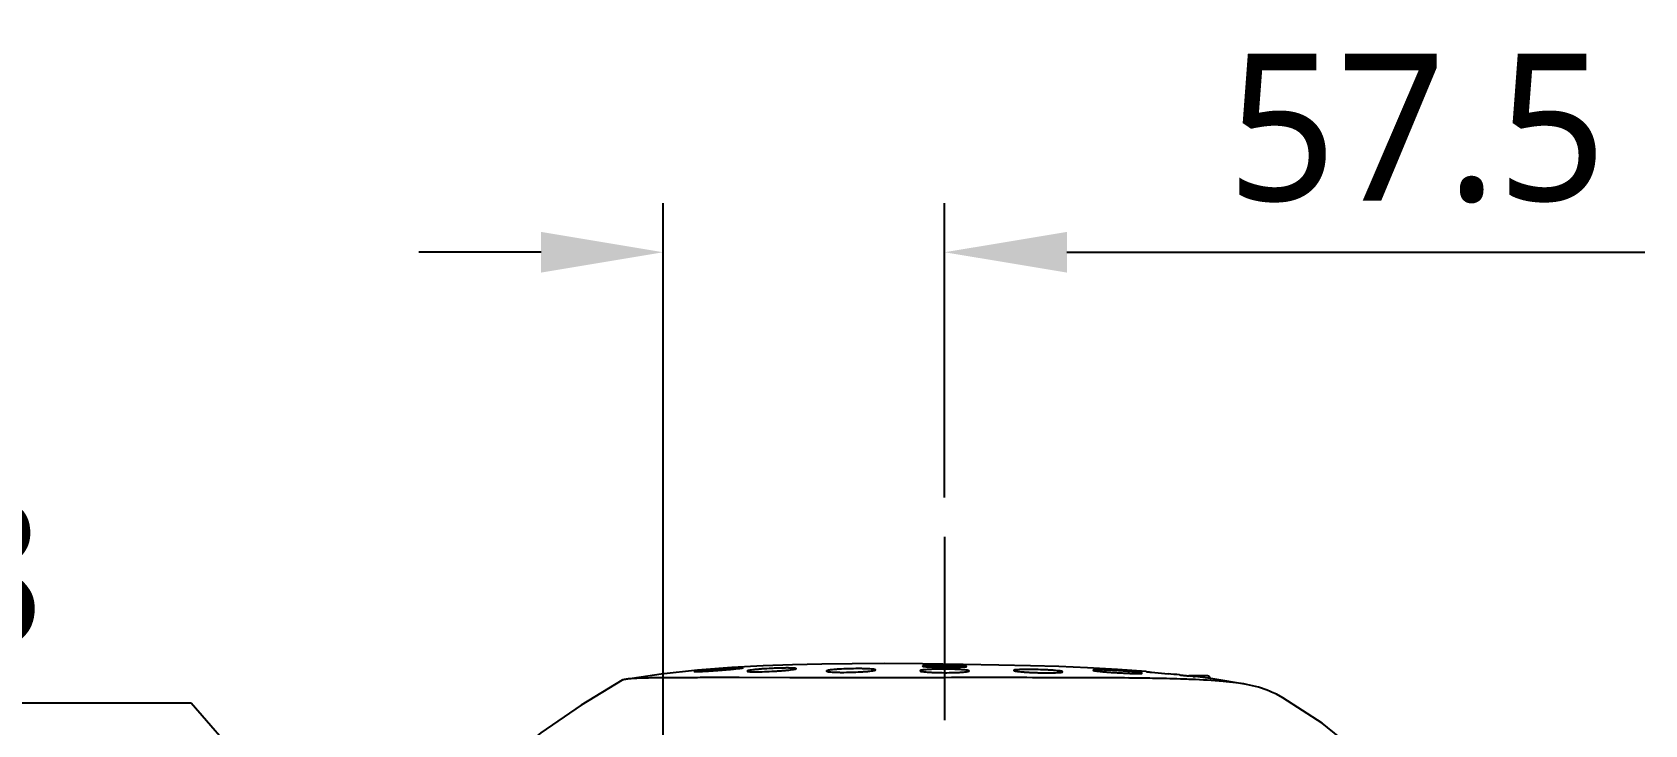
# Model space of a CAD drawing. Header units: millimetres. Extents: x 5828 to 6704, y 123 to 421.
# Drawn here: x 6413.49 to 6429.97, y 202.27 to 209.34 of the extents above; entities that cross this region are included whole.
import ezdxf
from ezdxf import colors
from ezdxf.entities.mleader import LeaderData, LeaderLine
from ezdxf.math import Vec2, Vec3

# ---------------------------------------------------------------- set-up
doc = ezdxf.new("R2010")
doc.units = ezdxf.units.MM
doc.linetypes.add('CENTER', pattern=[0.6, 0.375, -0.075, 0.075, -0.075])
for name, color, linetype in [('中心线', 7, 'Continuous'), ('外形图', 7, 'Continuous'), ('多重引线', 7, 'Continuous'), ('尺寸标注', 7, 'Continuous')]:
    doc.layers.add(name, color=color, linetype=linetype)
doc.styles.add('微软雅黑', font='msyh.ttc', dxfattribs={"height": 1.5})
doc.dimstyles.new('尺寸标注_1_20比例', dxfattribs={"dimtxt": 1.5, "dimasz": 1.25, "dimexe": 0.5, "dimexo": 0.4, "dimgap": 0.5, "dimtad": 1, "dimdec": 1, "dimlfac": 20, "dimdsep": 46, "dimtxsty": '微软雅黑', "dimcen": 0.09, "dimadec": 0, "dimazin": 0, "dimtp": 0.01, "dimtm": 0.01, "dimtfac": 1, "dimtdec": 1, "dimtofl": 0, "dimtmove": 0, "dimatfit": 3, "dimfxl": 1, "dimtolj": 1, "dimarcsym": 0})

# ---------------------------------------------------------------- blocks, each defined once
blk = doc.blocks.new('*D805')
at = {"layer": 'Defpoints', "color": 0}
for p in [(6422.81, 207.092), (6422.81, 204.186), (6419.935, 196.965)]:
    blk.add_point(p, dxfattribs=at)
at = {"layer": '尺寸标注', "color": 0, "lineweight": -2}
for p, q in [((6419.935, 197.365), (6419.935, 207.592)), ((6422.81, 204.586), (6422.81, 207.592)), ((6418.685, 207.092), (6417.435, 207.092)), ((6424.06, 207.092), (6429.965, 207.092))]:
    blk.add_line(p, q, dxfattribs=at)
at = {"layer": '尺寸标注', "color": 0}
for points in [[(6418.685, 206.884), (6418.685, 207.3), (6419.935, 207.092)], [(6424.06, 207.3), (6424.06, 206.884), (6422.81, 207.092)]]:
    blk.add_solid(points, dxfattribs=at)
at = {"layer": '尺寸标注', "color": 0, "insert": (6427.638, 208.355), "char_height": 1.5, "attachment_point": 5, "style": '微软雅黑'}
blk.add_mtext('\\A1;57.5', dxfattribs=at)

msp = doc.modelspace()

# ---------------------------------------------------------------- linework, layer by layer
at = {"layer": '中心线', "linetype": 'CENTER', "ltscale": 5}
msp.add_line((6422.8098, 204.1861), (6422.8098, 188.1793), dxfattribs=at)
at = {"layer": '外形图', "color": 7, "linetype": 'Continuous'}
for p, q in [((6423.3644, 202.8754), (6422.9981, 202.8818)), ((6420.3109, 202.7462), (6420.2855, 202.7461)), ((6420.4985, 202.7463), (6420.3988, 202.7462)), ((6420.5988, 202.7462), (6420.4985, 202.7463)), ((6420.6859, 202.7462), (6420.5988, 202.7462)), ((6420.7113, 202.7462), (6420.6859, 202.7462)), ((6421.2295, 202.746), (6420.7113, 202.7462)), ((6421.2539, 202.7459), (6421.2293, 202.746)), ((6421.6649, 202.7458), (6421.6397, 202.7458)), ((6421.6679, 202.7458), (6421.6649, 202.7458)), ((6421.7205, 202.7458), (6421.6672, 202.7458)), ((6421.7243, 202.7458), (6421.7205, 202.7458)), ((6421.7414, 202.7458), (6421.7243, 202.7458)), ((6421.7709, 202.7458), (6421.7414, 202.7458)), ((6421.8822, 202.7458), (6421.7709, 202.7458)), ((6421.9644, 202.7458), (6421.8822, 202.7458)), ((6421.9857, 202.7458), (6421.9644, 202.7458)), ((6421.9898, 202.7458), (6421.9857, 202.7458)), ((6422.0379, 202.7458), (6421.9898, 202.7458)), ((6422.0406, 202.7458), (6422.0379, 202.7458)), ((6422.0651, 202.7458), (6422.0402, 202.7458)), ((6422.7948, 202.7461), (6422.5972, 202.746)), ((6422.7798, 202.8649), (6422.6348, 202.8649)), ((6422.7798, 202.8642), (6422.7798, 202.8531)), ((6422.8062, 202.7461), (6422.7948, 202.7461)), ((6422.8098, 202.7461), (6422.8062, 202.7461)), ((6422.8816, 202.7462), (6422.8098, 202.7461)), ((6422.9848, 202.8649), (6422.8398, 202.8649)), ((6422.8398, 202.8527), (6422.8398, 202.8642)), ((6422.9015, 202.7462), (6422.8816, 202.7462)), ((6422.9109, 202.7462), (6422.9015, 202.7462)), ((6422.9109, 202.8533), (6422.9109, 202.8577)), ((6422.9165, 202.7462), (6422.9109, 202.7462)), ((6422.9615, 202.7462), (6422.9166, 202.7462)), ((6422.985, 202.7462), (6422.9615, 202.7462)), ((6422.9975, 202.7462), (6422.985, 202.7462)), ((6423.012, 202.7462), (6422.9975, 202.7462)), ((6423.0224, 202.7462), (6423.012, 202.7462)), ((6423.5794, 202.7462), (6423.5545, 202.7462)), ((6423.6513, 202.7462), (6423.5794, 202.7462)), ((6423.7094, 202.7461), (6423.6513, 202.7462)), ((6423.7673, 202.7461), (6423.7094, 202.7461)), ((6423.8249, 202.746), (6423.7673, 202.7461)), ((6423.8821, 202.746), (6423.8249, 202.746)), ((6423.892, 202.746), (6423.8821, 202.746)), ((6423.9547, 202.7459), (6423.892, 202.746)), ((6423.98, 202.7459), (6423.9547, 202.7459)), ((6424.3901, 202.7448), (6424.3656, 202.7449)), ((6424.3952, 202.7447), (6424.39, 202.7448)), ((6424.4873, 202.7442), (6424.4721, 202.7443)), ((6424.5072, 202.7441), (6424.4873, 202.7442)), ((6424.8695, 202.808), (6424.576, 202.8297)), ((6424.6271, 202.7432), (6424.5933, 202.7435)), ((6424.6497, 202.743), (6424.6271, 202.7432)), ((6424.6853, 202.7427), (6424.6497, 202.743)), ((6424.7664, 202.7418), (6424.7596, 202.7417)), ((6424.7915, 202.7415), (6424.7664, 202.7418)), ((6424.9333, 202.7393), (6424.9084, 202.7397)), ((6424.9233, 202.8022), (6425.0932, 202.7856)), ((6425.4973, 202.7649), (6425.307, 202.7649)), ((6425.3689, 202.7574), (6425.3695, 202.7574)), ((6425.5223, 202.7399), (6425.4995, 202.7399)), ((6425.5223, 202.7369), (6425.5223, 202.7399)), ((6426.2681, 202.5412), (6426.2004, 202.5766))]:
    msp.add_line(p, q, dxfattribs=at)
for points in [[(6422.9981, 202.8818), (6422.5837, 202.8869), (6422.1974, 202.8895), (6421.8655, 202.889), (6421.556, 202.8854), (6421.2543, 202.8784), (6420.9562, 202.8672)], [(6424.576, 202.8297), (6424.2688, 202.8468), (6423.9788, 202.8589), (6423.6885, 202.868), (6423.3644, 202.8754)], [(6419.5145, 202.7197), (6419.0937, 202.4655), (6418.6841, 202.1811), (6418.3622, 201.914)], [(6420.2835, 202.8219), (6419.9116, 202.7815), (6419.5468, 202.7286)], [(6420.9562, 202.8672), (6420.6347, 202.8495), (6420.2835, 202.8219)], [(6425.896, 202.6769), (6425.5517, 202.733), (6425.3689, 202.7573)], [(6427.5967, 201.4158), (6427.3393, 201.6952), (6427.0302, 201.9897), (6426.6677, 202.2821), (6426.2682, 202.5412)]]:
    msp.add_lwpolyline(points, dxfattribs=at)
for centre, radius, start, end in [((6422.7563, 198.4742), 4.3969, 90.16811, 90.97457), ((6422.7613, 197.1923), 5.6788, 89.81596, 90.17997), ((6422.7602, 196.7912), 6.0799, 89.24571, 89.81836), ((6422.668, 202.6367), 0.229, 100.9008, 103.6046), ((6422.6863, 201.5806), 1.2895, 92.32201, 92.47392), ((6422.8076, 206.308), 3.455, 267.85577, 268.88701), ((6422.6424, 202.6095), 0.2569, 76.47494, 77.20136), ((6422.6422, 202.6098), 0.2567, 74.96962, 76.41896), ((6422.8335, 201.9294), 0.9366, 96.14988, 97.64954), ((6422.8152, 202.1064), 0.7587, 92.66977, 96.20772), ((6422.8347, 207.5113), 4.6587, 268.8416, 269.31932), ((6422.8401, 207.9354), 5.0828, 269.31472, 270.00095), ((6422.8045, 202.107), 0.7581, 83.79373, 87.33302), ((6422.8406, 207.6801), 4.8275, 269.99536, 270.4445), ((6422.7628, 196.9546), 5.9165, 88.87908, 89.24967), ((6422.8474, 206.8611), 4.0084, 270.43772, 271.32096), ((6422.8001, 198.6786), 4.192, 88.09341, 88.92869), ((6422.7859, 201.9278), 0.9382, 82.34913, 83.84746), ((6422.9774, 202.6097), 0.2567, 102.83801, 105.01379), ((6422.907, 201.4003), 1.4682, 86.77246, 86.93128), ((6422.93, 204.0525), 1.1985, 272.66942, 272.84938), ((6423.8672, 82.953), 119.7929, 89.76161, 89.946079), ((6424.3153, 165.9205), 36.8241, 89.30611, 89.42441), ((6424.4332, 175.0399), 27.7039, 89.01712, 89.25908), ((6421.1672, 162.5384), 40.4382, 84.25986, 84.42855), ((6424.8344, 191.1522), 11.5861, 87.53116, 87.66134), ((6424.1655, 191.933), 10.8911, 83.7605, 83.97372), ((6425.4973, 202.7399), 0.025, 0, 90)]:
    msp.add_arc(centre, radius, start, end, dxfattribs=at)
for points, knots in [([(6419.5468, 202.7286), (6419.5401, 202.7275), (6419.5291, 202.7253), (6419.5183, 202.7219), (6419.5145, 202.7197)], [0, 0, 0, 0, 0.6061886, 1, 1, 1, 1]), ([(6420.2855, 202.7461), (6420.1964, 202.746), (6420.0358, 202.7458), (6419.8225, 202.7438), (6419.6791, 202.7401), (6419.5935, 202.7345), (6419.5607, 202.7309), (6419.5468, 202.7286)], [0, 0, 0, 0, 0.361303, 0.651804, 0.866128, 0.9431892, 1, 1, 1, 1]), ([(6420.7501, 202.8473), (6420.7501, 202.8478), (6420.7478, 202.8481), (6420.7448, 202.8484), (6420.7385, 202.8486), (6420.7304, 202.8487), (6420.7198, 202.8486), (6420.7018, 202.8482), (6420.6745, 202.8472), (6420.637, 202.8454), (6420.5943, 202.843), (6420.548, 202.84), (6420.4999, 202.8366), (6420.4518, 202.8329), (6420.4055, 202.8289), (6420.3629, 202.8249), (6420.3256, 202.8211), (6420.2984, 202.818), (6420.2804, 202.8156), (6420.2699, 202.8141), (6420.2617, 202.8127), (6420.2555, 202.8116), (6420.2524, 202.8108), (6420.2501, 202.8102), (6420.2501, 202.8097)], [0, 0, 0, 0, 0.0026777, 0.0098911, 0.0217878, 0.0382774, 0.0591988, 0.0843753, 0.1464416, 0.2220881, 0.3083746, 0.4019759, 0.4992922, 0.5965916, 0.6901753, 0.7764708, 0.8522066, 0.9144842, 0.9398067, 0.96091, 0.9776006, 0.9896941, 0.9971089, 1, 1, 1, 1]), ([(6420.2501, 202.8097), (6420.2501, 202.8092), (6420.2524, 202.8086), (6420.2555, 202.8083), (6420.2618, 202.8081), (6420.2741, 202.8081), (6420.2951, 202.8087), (6420.3258, 202.81), (6420.3633, 202.8121), (6420.406, 202.8148), (6420.4523, 202.8179), (6420.5004, 202.8215), (6420.5485, 202.8253), (6420.5947, 202.8291), (6420.6373, 202.8329), (6420.6747, 202.8365), (6420.7018, 202.8394), (6420.7199, 202.8416), (6420.7304, 202.8429), (6420.7385, 202.8442), (6420.7448, 202.8452), (6420.7479, 202.8461), (6420.7501, 202.8468), (6420.7501, 202.8473)], [0, 0, 0, 0, 0.0028665, 0.0101259, 0.022031, 0.0385298, 0.0846612, 0.1467657, 0.2224293, 0.3087147, 0.4022912, 0.4995649, 0.5968194, 0.6903517, 0.7766035, 0.8522821, 0.9144903, 0.9397747, 0.9608427, 0.9774955, 0.9895714, 0.9970178, 1, 1, 1, 1]), ([(6420.3988, 202.7462), (6420.3913, 202.7462), (6420.362, 202.7462), (6420.3327, 202.7462), (6420.3109, 202.7462)], [0, 0, 0, 0, 0.2541707, 1, 1, 1, 1]), ([(6421.2921, 202.8381), (6421.2921, 202.8387), (6421.2902, 202.84), (6421.2841, 202.8416), (6421.27, 202.8433), (6421.2473, 202.8443), (6421.2165, 202.845), (6421.1791, 202.8449), (6421.1363, 202.8441), (6421.0899, 202.8427), (6421.0261, 202.84), (6420.9635, 202.8363), (6420.9047, 202.8314), (6420.8673, 202.8277), (6420.8366, 202.8239), (6420.814, 202.8204), (6420.8, 202.8171), (6420.7939, 202.8148), (6420.7921, 202.8133), (6420.7921, 202.8126)], [0, 0, 0, 0, 0.0035994, 0.0111572, 0.0396855, 0.0856515, 0.1474532, 0.2227712, 0.3087203, 0.4019945, 0.4989959, 0.6892106, 0.7751759, 0.850614, 0.9126844, 0.9590597, 0.9881565, 0.9960468, 1, 1, 1, 1]), ([(6420.7921, 202.8126), (6420.7921, 202.812), (6420.7939, 202.8106), (6420.8001, 202.809), (6420.8141, 202.8072), (6420.8368, 202.8061), (6420.8676, 202.8055), (6420.9051, 202.8058), (6420.9641, 202.8071), (6421.0267, 202.8098), (6421.0905, 202.8136), (6421.1368, 202.8169), (6421.1794, 202.8204), (6421.2167, 202.824), (6421.2474, 202.8277), (6421.2682, 202.8308), (6421.2806, 202.8333), (6421.2866, 202.8349), (6421.2902, 202.8361), (6421.2921, 202.8375), (6421.2921, 202.8381)], [0, 0, 0, 0, 0.0037423, 0.0113362, 0.0398999, 0.0858992, 0.147759, 0.2231182, 0.3091098, 0.4994131, 0.5964014, 0.6896597, 0.7756539, 0.8511022, 0.9131877, 0.9595439, 0.9762913, 0.9885313, 0.9962796, 1, 1, 1, 1]), ([(6421.6397, 202.7458), (6421.6069, 202.7458), (6421.4783, 202.7459), (6421.3497, 202.7459), (6421.2539, 202.7459)], [0, 0, 0, 0, 0.2552905, 1, 1, 1, 1]), ([(6422.1031, 202.8256), (6422.1031, 202.8263), (6422.1014, 202.8279), (6422.0951, 202.83), (6422.0812, 202.8325), (6422.0584, 202.8347), (6422.0277, 202.8365), (6421.9903, 202.8378), (6421.9313, 202.8386), (6421.853, 202.838), (6421.7747, 202.8353), (6421.7158, 202.8318), (6421.6784, 202.8289), (6421.6477, 202.8255), (6421.625, 202.8221), (6421.6111, 202.8189), (6421.6048, 202.8162), (6421.6031, 202.8144), (6421.6031, 202.8137)], [0, 0, 0, 0, 0.0041065, 0.0119256, 0.0406904, 0.0867063, 0.1484469, 0.2236227, 0.3093893, 0.4992846, 0.6891815, 0.7749857, 0.8502482, 0.9121552, 0.958418, 0.9875483, 0.9956089, 1, 1, 1, 1]), ([(6421.6031, 202.8137), (6421.6031, 202.813), (6421.6048, 202.8113), (6421.6111, 202.809), (6421.625, 202.8064), (6421.6478, 202.804), (6421.6786, 202.8021), (6421.716, 202.8009), (6421.775, 202.8001), (6421.8533, 202.8011), (6421.9315, 202.8042), (6421.9905, 202.808), (6422.0278, 202.811), (6422.0585, 202.8144), (6422.0812, 202.8177), (6422.0951, 202.8208), (6422.1014, 202.8232), (6422.1031, 202.8249), (6422.1031, 202.8256)], [0, 0, 0, 0, 0.0042667, 0.0121475, 0.0409743, 0.087036, 0.1488128, 0.2240118, 0.3098164, 0.4997489, 0.6896433, 0.7754515, 0.8507072, 0.9126155, 0.9588741, 0.9879026, 0.9958321, 1, 1, 1, 1]), ([(6422.5972, 202.746), (6422.5525, 202.746), (6422.3751, 202.7459), (6422.1977, 202.7459), (6422.0651, 202.7458)], [0, 0, 0, 0, 0.2520797, 1, 1, 1, 1]), ([(6423.0598, 202.8145), (6423.0598, 202.8153), (6423.0581, 202.817), (6423.0519, 202.8195), (6423.0379, 202.8224), (6423.0152, 202.8251), (6422.9844, 202.8278), (6422.9471, 202.83), (6422.8881, 202.8323), (6422.8098, 202.8336), (6422.7316, 202.833), (6422.6726, 202.8311), (6422.6352, 202.8292), (6422.6045, 202.8267), (6422.5817, 202.824), (6422.5678, 202.8212), (6422.5615, 202.8187), (6422.5598, 202.817), (6422.5598, 202.8162)], [0, 0, 0, 0, 0.0042729, 0.01226, 0.0412307, 0.0873587, 0.1491848, 0.2244025, 0.3101772, 0.5000357, 0.6899005, 0.7756659, 0.8508611, 0.9126551, 0.9587625, 0.9877081, 0.9956835, 1, 1, 1, 1]), ([(6422.5598, 202.8162), (6422.5598, 202.8155), (6422.5615, 202.8138), (6422.5678, 202.8114), (6422.5817, 202.8085), (6422.6044, 202.8055), (6422.6352, 202.8027), (6422.6725, 202.8004), (6422.7315, 202.7979), (6422.8098, 202.7967), (6422.8881, 202.7976), (6422.947, 202.7998), (6422.9844, 202.8018), (6423.0152, 202.8044), (6423.0379, 202.8073), (6423.0518, 202.81), (6423.0581, 202.8122), (6423.0598, 202.8138), (6423.0598, 202.8145)], [0, 0, 0, 0, 0.0042636, 0.0121908, 0.0411479, 0.0873251, 0.1491723, 0.2243976, 0.3102016, 0.5001308, 0.6900682, 0.7758832, 0.8511201, 0.9129736, 0.9591473, 0.9880247, 0.995864, 1, 1, 1, 1]), ([(6422.5968, 202.8667), (6422.5938, 202.8664), (6422.5898, 202.8658), (6422.5861, 202.8649), (6422.5848, 202.8641), (6422.5848, 202.8638)], [0, 0, 0, 0, 0.7238831, 0.9141402, 1, 1, 1, 1]), ([(6422.5848, 202.8638), (6422.5848, 202.8634), (6422.586, 202.8627), (6422.5895, 202.8618), (6422.5932, 202.8612), (6422.596, 202.8608)], [0, 0, 0, 0, 0.0871831, 0.2775905, 1, 1, 1, 1]), ([(6422.596, 202.8608), (6422.597, 202.8606), (6422.602, 202.86), (6422.6071, 202.8595), (6422.611, 202.8592)], [0, 0, 0, 0, 0.2125483, 1, 1, 1, 1]), ([(6422.6307, 202.869), (6422.6272, 202.8688), (6422.6159, 202.8683), (6422.6046, 202.8676), (6422.5968, 202.8667)], [0, 0, 0, 0, 0.3057381, 1, 1, 1, 1]), ([(6422.611, 202.8592), (6422.6123, 202.8591), (6422.6182, 202.8586), (6422.6241, 202.8581), (6422.6286, 202.8578)], [0, 0, 0, 0, 0.2280203, 1, 1, 1, 1]), ([(6422.6286, 202.8578), (6422.6323, 202.8576), (6422.6488, 202.8566), (6422.6654, 202.8559), (6422.6783, 202.8554)], [0, 0, 0, 0, 0.220387, 1, 1, 1, 1]), ([(6422.6815, 202.8704), (6422.6772, 202.8703), (6422.6614, 202.87), (6422.6455, 202.8696), (6422.6341, 202.8691)], [0, 0, 0, 0, 0.2746594, 1, 1, 1, 1]), ([(6422.9856, 202.8664), (6422.9822, 202.8666), (6422.9668, 202.8673), (6422.9515, 202.8679), (6422.9396, 202.8683)], [0, 0, 0, 0, 0.224575, 1, 1, 1, 1]), ([(6422.9398, 202.8537), (6422.944, 202.8538), (6422.9594, 202.8542), (6422.9747, 202.8547), (6422.9858, 202.8553)], [0, 0, 0, 0, 0.2743253, 1, 1, 1, 1]), ([(6422.9896, 202.8554), (6422.9919, 202.8556), (6423.0001, 202.856), (6423.0083, 202.8565), (6423.0142, 202.857)], [0, 0, 0, 0, 0.28302, 1, 1, 1, 1]), ([(6423.0147, 202.8644), (6423.0129, 202.8646), (6423.0046, 202.8653), (6422.9962, 202.8658), (6422.9897, 202.8662)], [0, 0, 0, 0, 0.2153709, 1, 1, 1, 1]), ([(6423.0142, 202.857), (6423.015, 202.8571), (6423.018, 202.8573), (6423.0209, 202.8576), (6423.023, 202.8578)], [0, 0, 0, 0, 0.2746816, 1, 1, 1, 1]), ([(6423.0232, 202.8635), (6423.0225, 202.8636), (6423.0197, 202.8639), (6423.0169, 202.8642), (6423.0147, 202.8644)], [0, 0, 0, 0, 0.2257897, 1, 1, 1, 1]), ([(6423.5545, 202.7462), (6423.5106, 202.7462), (6423.3333, 202.7463), (6423.1559, 202.7463), (6423.0224, 202.7462)], [0, 0, 0, 0, 0.2475865, 1, 1, 1, 1]), ([(6423.023, 202.8578), (6423.026, 202.8582), (6423.0299, 202.8587), (6423.0336, 202.8595), (6423.0348, 202.8602), (6423.0348, 202.8605)], [0, 0, 0, 0, 0.7268251, 0.9165372, 1, 1, 1, 1]), ([(6423.0348, 202.8605), (6423.0348, 202.8609), (6423.0336, 202.8615), (6423.03, 202.8626), (6423.0261, 202.8631), (6423.0232, 202.8635)], [0, 0, 0, 0, 0.0851414, 0.2757372, 1, 1, 1, 1]), ([(6424.0165, 202.8058), (6424.0165, 202.8065), (6424.0147, 202.808), (6424.0086, 202.8103), (6423.9946, 202.8132), (6423.9719, 202.8163), (6423.9412, 202.8194), (6423.9038, 202.8223), (6423.8449, 202.8258), (6423.7667, 202.8289), (6423.6884, 202.8303), (6423.6294, 202.8301), (6423.592, 202.8294), (6423.5612, 202.828), (6423.5385, 202.8263), (6423.5245, 202.8242), (6423.5183, 202.8222), (6423.5165, 202.8207), (6423.5165, 202.8201)], [0, 0, 0, 0, 0.0039798, 0.0118417, 0.0408191, 0.087078, 0.1490514, 0.2244159, 0.3103605, 0.5005434, 0.6906962, 0.7765849, 0.8518601, 0.9136758, 0.9597007, 0.9883914, 0.9961197, 1, 1, 1, 1]), ([(6423.5165, 202.8201), (6423.5165, 202.8194), (6423.5183, 202.8179), (6423.5245, 202.8158), (6423.5385, 202.8129), (6423.5611, 202.8097), (6423.5918, 202.8065), (6423.6292, 202.8034), (6423.6718, 202.8008), (6423.7181, 202.7985), (6423.7819, 202.7962), (6423.8446, 202.7952), (6423.9036, 202.7955), (6423.941, 202.7963), (6423.9718, 202.7978), (6423.9945, 202.7997), (6424.0085, 202.8019), (6424.0147, 202.8037), (6424.0165, 202.8052), (6424.0165, 202.8058)], [0, 0, 0, 0, 0.0038997, 0.0116927, 0.0406334, 0.0869119, 0.1488872, 0.2242391, 0.310165, 0.4033865, 0.5003484, 0.6905873, 0.7765414, 0.8518641, 0.9137192, 0.9597827, 0.9884689, 0.9961526, 1, 1, 1, 1]), ([(6424.8276, 202.7918), (6424.8276, 202.7923), (6424.8255, 202.7933), (6424.8222, 202.7943), (6424.816, 202.7957), (6424.8037, 202.7978), (6424.7828, 202.8007), (6424.7522, 202.8041), (6424.7149, 202.8077), (6424.6723, 202.8113), (6424.626, 202.8147), (6424.5779, 202.8178), (6424.5297, 202.8205), (6424.4834, 202.8227), (6424.4406, 202.8242), (6424.4032, 202.8252), (6424.3725, 202.8254), (6424.3515, 202.8251), (6424.3392, 202.8244), (6424.333, 202.8238), (6424.3297, 202.8232), (6424.3276, 202.8223), (6424.3276, 202.8218)], [0, 0, 0, 0, 0.0032475, 0.010815, 0.0229748, 0.0396811, 0.0860539, 0.1482353, 0.2238517, 0.3100203, 0.4034777, 0.5006783, 0.597912, 0.6914199, 0.7775926, 0.853113, 0.9150704, 0.9611098, 0.9776115, 0.989556, 0.9969107, 1, 1, 1, 1]), ([(6424.3276, 202.8218), (6424.3276, 202.8213), (6424.3297, 202.8202), (6424.333, 202.8192), (6424.3391, 202.8179), (6424.3514, 202.8158), (6424.3723, 202.813), (6424.4029, 202.8097), (6424.4403, 202.8063), (6424.4829, 202.8028), (6424.5291, 202.7995), (6424.5772, 202.7965), (6424.6254, 202.7938), (6424.6717, 202.7916), (6424.7145, 202.7899), (6424.752, 202.7888), (6424.7827, 202.7884), (6424.8037, 202.7886), (6424.816, 202.7892), (6424.8222, 202.7899), (6424.8255, 202.7904), (6424.8276, 202.7913), (6424.8276, 202.7918)], [0, 0, 0, 0, 0.0032645, 0.0108342, 0.0229825, 0.0396779, 0.0860159, 0.148159, 0.223727, 0.3098766, 0.4033271, 0.5005177, 0.5977384, 0.6912556, 0.7774769, 0.8530463, 0.9150745, 0.9611425, 0.9776519, 0.9895872, 0.9969302, 1, 1, 1, 1]), ([(6424.8695, 202.808), (6424.8695, 202.8077), (6424.8714, 202.8079), (6424.8733, 202.8072), (6424.878, 202.8069), (6424.8839, 202.8061), (6424.8916, 202.8054), (6424.9048, 202.804), (6424.9156, 202.8029), (6424.9233, 202.8022)], [0, 0, 0, 0, 0.016698, 0.0654966, 0.1460883, 0.2580327, 0.4005183, 0.572518, 1, 1, 1, 1]), ([(6425.3072, 202.7287), (6425.2779, 202.7299), (6425.1533, 202.7345), (6425.0286, 202.7375), (6424.9333, 202.7393)], [0, 0, 0, 0, 0.2350108, 1, 1, 1, 1]), ([(6425.2117, 202.7739), (6425.2148, 202.7736), (6425.2268, 202.7723), (6425.2388, 202.7711), (6425.2477, 202.7702)], [0, 0, 0, 0, 0.2571624, 1, 1, 1, 1]), ([(6425.2477, 202.7702), (6425.2505, 202.7699), (6425.2615, 202.7688), (6425.2724, 202.7677), (6425.2804, 202.7668)], [0, 0, 0, 0, 0.2604536, 1, 1, 1, 1]), ([(6425.2804, 202.7668), (6425.2829, 202.7666), (6425.2924, 202.7656), (6425.3019, 202.7646), (6425.3089, 202.7639)], [0, 0, 0, 0, 0.2645436, 1, 1, 1, 1]), ([(6425.8957, 202.677), (6425.8599, 202.6836), (6425.78, 202.6952), (6425.5927, 202.7146), (6425.441, 202.7229), (6425.3335, 202.7276)], [0, 0, 0, 0, 0.1936034, 0.4283945, 1, 1, 1, 1]), ([(6425.3492, 202.7595), (6425.3509, 202.7593), (6425.3563, 202.7588), (6425.3618, 202.7581), (6425.3654, 202.7577)], [0, 0, 0, 0, 0.3193381, 1, 1, 1, 1]), ([(6425.3654, 202.7577), (6425.3658, 202.7576), (6425.367, 202.7575), (6425.3681, 202.7574), (6425.3689, 202.7574)], [0, 0, 0, 0, 0.3319995, 1, 1, 1, 1]), ([(6426.2004, 202.5765), (6426.179, 202.5868), (6426.0813, 202.6304), (6425.9778, 202.6619), (6425.8957, 202.677)], [0, 0, 0, 0, 0.2210305, 1, 1, 1, 1])]:
    msp.add_open_spline(points, degree=3, knots=knots, dxfattribs=at)
for points in [[(6422.6583, 202.8649), (6422.647, 202.8649), (6422.6357, 202.8637), (6422.6247, 202.8616)], [(6422.6993, 202.86), (6422.6859, 202.8631), (6422.6721, 202.8649), (6422.6583, 202.8649)], [(6422.9614, 202.8649), (6422.9476, 202.8649), (6422.9338, 202.8631), (6422.9203, 202.86)], [(6423.0119, 202.8577), (6422.9955, 202.8621), (6422.9784, 202.8649), (6422.9614, 202.8649)], [(6424.4721, 202.7443), (6424.4464, 202.7445), (6424.4208, 202.7446), (6424.3952, 202.7447)], [(6424.5933, 202.7435), (6424.5646, 202.7437), (6424.5359, 202.7439), (6424.5072, 202.7441)]]:
    msp.add_open_spline(points, degree=3, dxfattribs=at)

# ---------------------------------------------------------------- dimensions: what is measured, and where the dimension line sits
at = {"layer": '尺寸标注'}
dim = msp.add_linear_dim(base=(6422.8098, 207.0919), p1=(6419.9348, 196.9649), p2=(6422.8098, 204.1861), dimstyle='尺寸标注_1_20比例', dxfattribs=at)
dim.commit()
dim.dimension.update_dxf_attribs({"geometry": '*D805', "text_midpoint": (6427.6376, 208.355)})

# ---------------------------------------------------------------- leaders
at = {"layer": '多重引线'}
ml = msp.add_multileader_mtext('Standard', dxfattribs=at)
ml.set_content('2×M4 depth8', style='微软雅黑')
ml.set_leader_properties()
ml.build(insert=Vec2(0, 0))
ml.multileader.update_dxf_attribs({"text_left_attachment_type": 5, "text_right_attachment_type": 5, "dogleg_length": 1, "arrow_head_size": 1.25})
ctx = ml.context
ctx.base_point, ctx.char_height, ctx.arrow_head_size, ctx.landing_gap_size, ctx.plane_origin = Vec3(6400.2133, 202.4851), 1.5, 1.25, 0.5, Vec3(6419.9348, 196.9649)
ctx.left_attachment, ctx.right_attachment, ctx.text_align_type = 5, 5, 2
notes = []
notes.append((ctx, [(0, (1, 1, 0), (6415.1081, 202.4851), (-1, 0), 1, [(0, [(6419.9348, 196.9649)], 0, [])])]))
ctx.mtext.insert, ctx.mtext.alignment, ctx.mtext.flow_direction = Vec3(6413.6081, 204.5632), 3, 5
for ctx, leaders in notes:
    for number, flags, end, landing, length, lines in leaders:
        leader = LeaderData()
        leader.index, (leader.has_last_leader_line, leader.has_dogleg_vector, leader.attachment_direction) = number, flags
        leader.last_leader_point, leader.dogleg_vector, leader.dogleg_length = Vec3(end), Vec3(landing), length
        for number, points, colour, breaks in lines:
            line = LeaderLine()
            line.index, line.vertices, line.color, line.breaks = number, Vec3.list(points), colors.encode_raw_color(colour), breaks
            leader.lines.append(line)
        ctx.leaders.append(leader)

doc.saveas('drawing.dxf')
